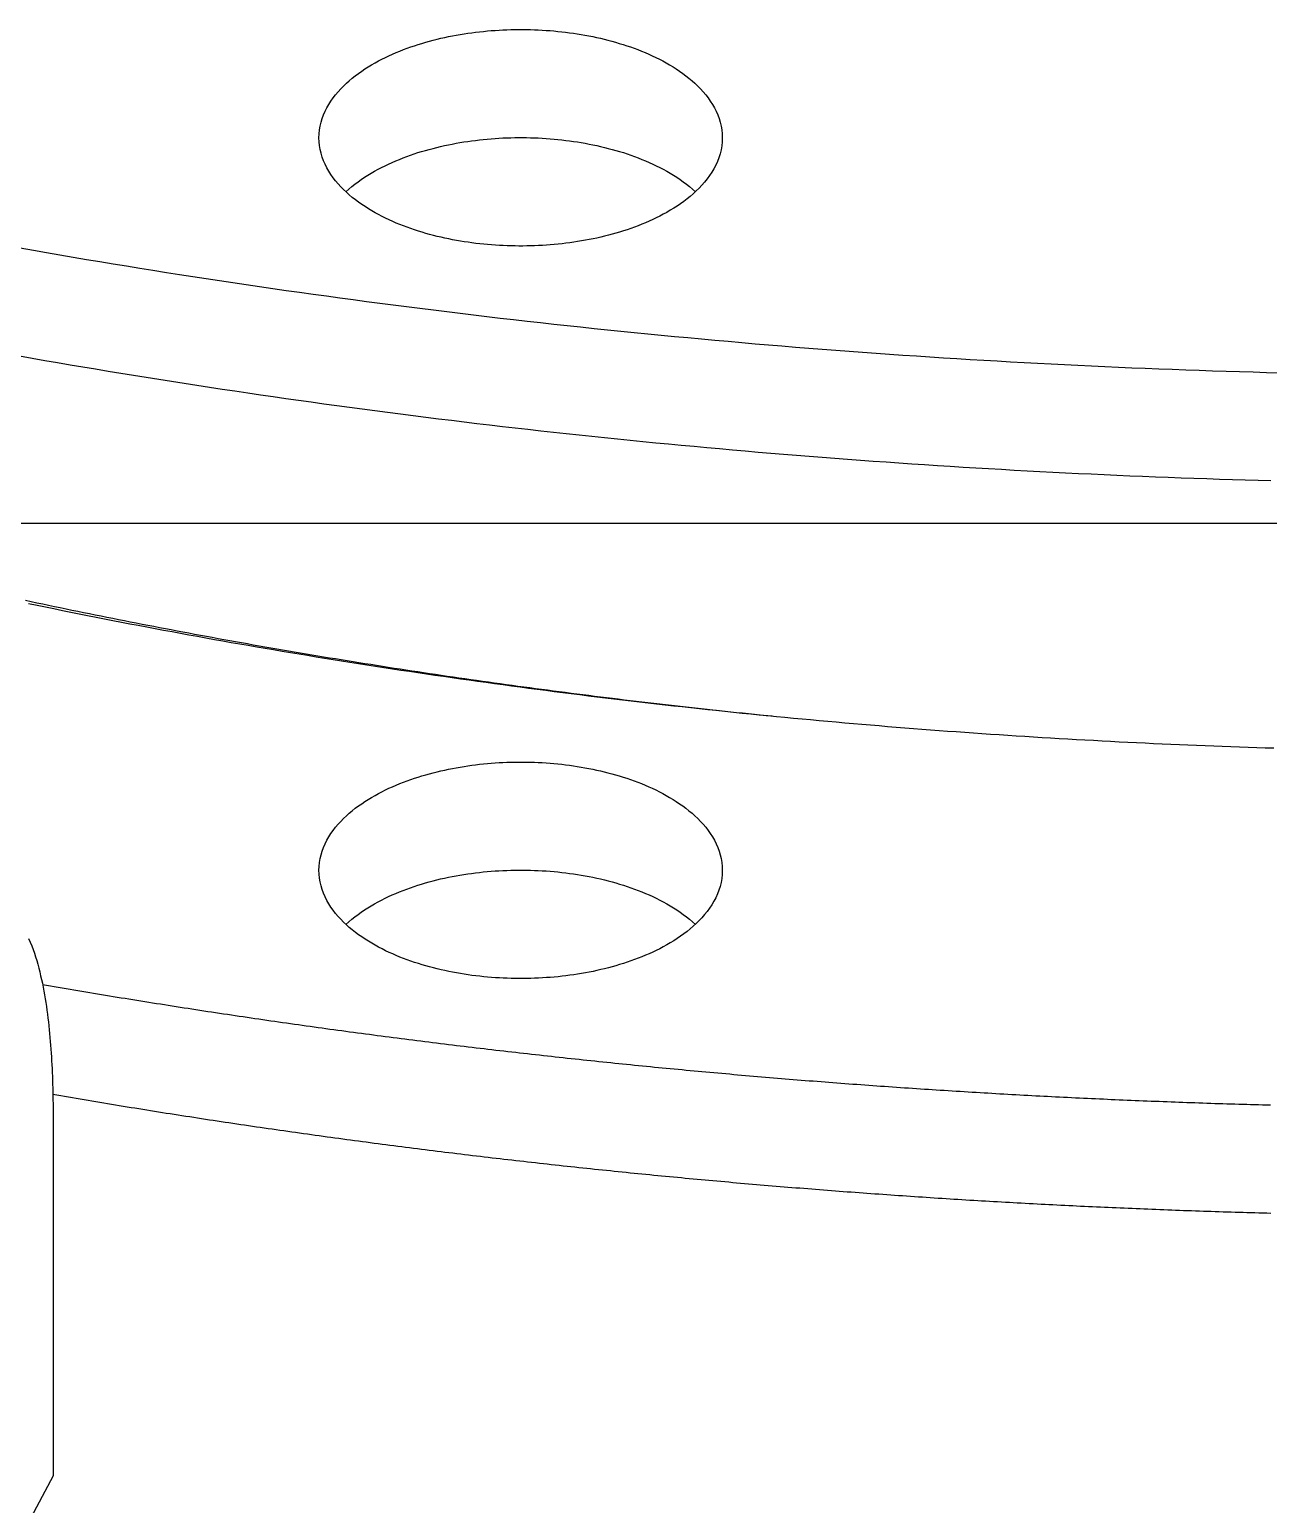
# Model space of a CAD drawing. Header units: millimetres. Extents: x 0 to 841, y 0 to 594.
# Drawn here: x 290.22 to 328.31, y 217.68 to 263.01 of the extents above; entities that cross this region are included whole.
import ezdxf

# ---------------------------------------------------------------- set-up
doc = ezdxf.new("R2010")
doc.units = ezdxf.units.MM
doc.layers.add('COTA', color=7, linetype='CONTINUOUS', lineweight=25)
doc.layers.add('FINA', color=7, linetype='CONTINUOUS', lineweight=25)

msp = doc.modelspace()

# ---------------------------------------------------------------- linework, layer by layer
at = {"layer": 'COTA'}
msp.add_line((351.626, 247.832), (158.317, 247.832), dxfattribs=at)
at = {"layer": 'FINA'}
for points in [[(299.121, 259.686), (299.125, 259.807), (299.137, 259.926), (299.157, 260.045), (299.185, 260.162), (299.22, 260.278), (299.261, 260.391), (299.31, 260.501), (299.364, 260.609), (299.424, 260.713), (299.488, 260.815), (299.558, 260.914), (299.632, 261.009), (299.709, 261.101), (299.79, 261.19), (299.874, 261.276), (299.962, 261.36), (300.051, 261.44), (300.144, 261.517), (300.238, 261.592), (300.335, 261.664), (300.433, 261.734), (300.533, 261.801), (300.635, 261.866), (300.738, 261.928), (300.843, 261.988), (300.948, 262.046), (301.055, 262.101), (301.163, 262.155), (301.272, 262.207), (301.382, 262.256), (301.493, 262.304), (301.604, 262.35), (301.716, 262.394), (301.829, 262.436), (301.943, 262.477), (302.057, 262.516), (302.171, 262.553), (302.286, 262.588), (302.402, 262.622), (302.518, 262.655), (302.635, 262.686), (302.751, 262.715), (302.869, 262.743), (302.986, 262.769), (303.104, 262.794), (303.222, 262.818), (303.341, 262.84), (303.46, 262.861), (303.579, 262.88), (303.698, 262.898), (303.817, 262.915), (303.937, 262.93), (304.056, 262.944), (304.176, 262.957), (304.296, 262.968), (304.416, 262.978), (304.536, 262.987), (304.657, 262.995), (304.777, 263.001), (304.897, 263.006), (305.018, 263.01), (305.138, 263.012), (305.259, 263.014), (305.379, 263.014), (305.5, 263.012), (305.62, 263.01), (305.741, 263.006), (305.861, 263.001), (305.982, 262.995), (306.102, 262.987), (306.222, 262.978), (306.342, 262.968), (306.462, 262.957), (306.582, 262.944), (306.702, 262.93), (306.821, 262.915), (306.94, 262.898), (307.06, 262.88), (307.179, 262.861), (307.297, 262.84), (307.416, 262.818), (307.534, 262.794), (307.652, 262.769), (307.769, 262.743), (307.887, 262.715), (308.004, 262.686), (308.12, 262.655), (308.236, 262.622), (308.352, 262.588), (308.467, 262.553), (308.581, 262.516), (308.696, 262.477), (308.809, 262.436), (308.922, 262.394), (309.034, 262.35), (309.146, 262.304), (309.256, 262.256), (309.366, 262.207), (309.475, 262.155), (309.583, 262.101), (309.69, 262.046), (309.795, 261.988), (309.9, 261.928), (310.003, 261.866), (310.105, 261.801), (310.205, 261.734), (310.303, 261.664), (310.4, 261.592), (310.494, 261.517), (310.587, 261.44), (310.676, 261.36), (310.764, 261.276), (310.848, 261.19), (310.929, 261.101), (311.007, 261.009), (311.08, 260.914), (311.15, 260.815), (311.215, 260.713), (311.274, 260.609), (311.328, 260.501), (311.377, 260.391), (311.419, 260.278), (311.453, 260.162), (311.481, 260.045), (311.501, 259.926), (311.513, 259.807), (311.517, 259.686)], [(309.702, 257.333), (309.595, 257.277), (309.487, 257.223), (309.378, 257.171), (309.268, 257.121), (309.158, 257.073), (309.046, 257.027), (308.934, 256.983), (308.821, 256.94), (308.707, 256.9), (308.593, 256.861), (308.479, 256.823), (308.363, 256.787), (308.248, 256.753), (308.132, 256.721), (308.015, 256.69), (307.898, 256.66), (307.781, 256.632), (307.663, 256.605), (307.545, 256.58), (307.427, 256.557), (307.308, 256.534), (307.189, 256.513), (307.07, 256.494), (306.951, 256.476), (306.831, 256.459), (306.712, 256.443), (306.592, 256.429), (306.472, 256.416), (306.352, 256.405), (306.232, 256.395), (306.111, 256.386), (305.991, 256.378), (305.87, 256.371), (305.75, 256.366), (305.629, 256.362), (305.509, 256.36), (305.388, 256.359), (305.267, 256.358), (305.147, 256.36), (305.026, 256.362), (304.906, 256.366), (304.785, 256.371), (304.665, 256.377), (304.544, 256.384), (304.424, 256.393), (304.304, 256.403), (304.183, 256.415), (304.063, 256.427), (303.944, 256.441), (303.824, 256.457), (303.704, 256.473), (303.585, 256.491), (303.466, 256.51), (303.347, 256.531), (303.229, 256.553), (303.11, 256.577), (302.992, 256.602), (302.874, 256.628), (302.757, 256.656), (302.64, 256.685), (302.523, 256.716), (302.407, 256.748), (302.291, 256.782), (302.176, 256.818), (302.061, 256.855), (301.947, 256.894), (301.833, 256.934), (301.72, 256.977), (301.608, 257.021), (301.497, 257.066), (301.386, 257.114), (301.276, 257.164), (301.167, 257.215), (301.059, 257.269), (300.952, 257.325), (300.846, 257.383), (300.741, 257.443), (300.638, 257.505), (300.536, 257.57), (300.436, 257.637), (300.337, 257.706), (300.24, 257.778), (300.146, 257.853), (300.053, 257.931), (299.963, 258.011), (299.876, 258.094), (299.791, 258.18), (299.71, 258.27), (299.633, 258.362), (299.559, 258.457), (299.489, 258.556), (299.424, 258.658), (299.364, 258.762), (299.31, 258.87), (299.262, 258.981), (299.22, 259.094), (299.185, 259.209), (299.157, 259.327), (299.137, 259.446), (299.125, 259.566), (299.121, 259.686)], [(299.948, 258.025), (300.038, 258.106), (300.13, 258.184), (300.225, 258.26), (300.321, 258.332), (300.42, 258.402), (300.52, 258.47), (300.622, 258.535), (300.725, 258.598), (300.83, 258.659), (300.936, 258.717), (301.043, 258.773), (301.151, 258.827), (301.26, 258.879), (301.37, 258.929), (301.481, 258.977), (301.593, 259.023), (301.705, 259.068), (301.818, 259.11), (301.932, 259.151), (302.047, 259.19), (302.161, 259.228), (302.277, 259.263), (302.393, 259.298), (302.509, 259.33), (302.626, 259.361), (302.743, 259.391), (302.861, 259.419), (302.979, 259.446), (303.097, 259.471), (303.216, 259.494), (303.335, 259.517), (303.454, 259.538), (303.573, 259.557), (303.693, 259.575), (303.812, 259.592), (303.932, 259.607), (304.052, 259.622), (304.172, 259.634), (304.293, 259.646), (304.413, 259.656), (304.534, 259.665), (304.654, 259.673), (304.775, 259.679), (304.896, 259.684), (305.017, 259.688), (305.138, 259.69), (305.259, 259.692), (305.38, 259.692), (305.5, 259.69), (305.621, 259.688), (305.742, 259.684), (305.863, 259.679), (305.984, 259.673), (306.104, 259.665), (306.225, 259.656), (306.345, 259.646), (306.466, 259.634), (306.586, 259.622), (306.706, 259.607), (306.826, 259.592), (306.946, 259.575), (307.065, 259.557), (307.184, 259.538), (307.304, 259.517), (307.422, 259.494), (307.541, 259.471), (307.659, 259.446), (307.777, 259.419), (307.895, 259.391), (308.012, 259.361), (308.129, 259.33), (308.245, 259.298), (308.361, 259.263), (308.477, 259.228), (308.592, 259.19), (308.706, 259.151), (308.82, 259.11), (308.933, 259.068), (309.045, 259.023), (309.157, 258.977), (309.268, 258.929), (309.378, 258.879), (309.487, 258.827), (309.595, 258.773), (309.702, 258.717), (309.808, 258.659), (309.913, 258.598), (310.016, 258.535), (310.118, 258.47), (310.218, 258.402), (310.317, 258.332), (310.413, 258.26), (310.508, 258.184), (310.6, 258.106), (310.69, 258.025)], [(311.517, 259.686), (311.513, 259.561), (311.5, 259.437), (311.479, 259.314), (311.449, 259.193), (311.412, 259.074), (311.367, 258.958), (311.316, 258.844), (311.258, 258.733), (311.194, 258.626), (311.126, 258.522), (311.052, 258.421), (310.974, 258.324), (310.892, 258.23), (310.807, 258.139), (310.718, 258.051), (310.626, 257.967), (310.531, 257.885), (310.434, 257.807), (310.335, 257.731), (310.234, 257.658), (310.131, 257.588), (310.026, 257.521), (309.919, 257.456), (309.811, 257.393), (309.702, 257.333)], [(289.933, 256.299), (290.341, 256.228), (290.749, 256.157), (291.157, 256.086), (291.566, 256.017), (291.975, 255.948), (292.383, 255.879), (292.792, 255.812), (293.201, 255.745), (293.61, 255.679), (294.019, 255.613), (294.429, 255.548), (294.838, 255.484), (295.248, 255.421), (295.657, 255.358), (296.067, 255.296), (296.477, 255.234), (296.887, 255.174), (297.297, 255.113), (297.707, 255.054), (298.117, 254.995), (298.527, 254.937), (298.938, 254.88), (299.348, 254.823), (299.759, 254.767), (300.17, 254.712), (300.58, 254.657), (300.991, 254.603), (301.402, 254.549), (301.813, 254.497), (302.224, 254.445), (302.636, 254.393), (303.047, 254.343), (303.458, 254.292), (303.87, 254.243), (304.281, 254.194), (304.693, 254.146), (305.104, 254.099), (305.516, 254.052), (305.928, 254.006), (306.34, 253.96), (306.752, 253.916), (307.164, 253.871), (307.576, 253.828), (307.988, 253.785), (308.4, 253.743), (308.813, 253.701), (309.225, 253.66), (309.638, 253.62), (310.05, 253.581), (310.463, 253.542), (310.875, 253.503), (311.288, 253.466), (311.701, 253.429), (312.114, 253.393), (312.526, 253.357), (312.939, 253.322), (313.352, 253.287), (313.765, 253.254), (314.178, 253.221), (314.592, 253.188), (315.005, 253.156), (315.418, 253.125), (315.831, 253.095), (316.245, 253.065), (316.658, 253.035), (317.071, 253.007), (317.485, 252.979), (317.898, 252.952), (318.312, 252.925), (318.725, 252.899), (319.139, 252.874), (319.553, 252.849), (319.966, 252.825), (320.38, 252.801), (320.794, 252.778), (321.208, 252.756), (321.622, 252.735), (322.035, 252.714), (322.449, 252.693), (322.863, 252.674), (323.277, 252.655), (323.691, 252.636), (324.105, 252.619), (324.519, 252.602), (324.933, 252.585), (325.348, 252.569), (325.762, 252.554), (326.176, 252.539), (326.59, 252.526), (327.004, 252.512), (327.418, 252.5), (327.833, 252.488), (328.247, 252.476), (328.661, 252.465)], [(289.914, 252.981), (290.303, 252.912), (290.692, 252.844), (291.081, 252.777), (291.47, 252.711), (291.86, 252.645), (292.249, 252.58), (292.639, 252.515), (293.028, 252.451), (293.418, 252.388), (293.808, 252.325), (294.198, 252.263), (294.588, 252.201), (294.978, 252.14), (295.368, 252.08), (295.758, 252.02), (296.149, 251.961), (296.539, 251.903), (296.93, 251.845), (297.321, 251.788), (297.711, 251.731), (298.102, 251.675), (298.493, 251.62), (298.884, 251.565), (299.275, 251.511), (299.666, 251.458), (300.058, 251.405), (300.449, 251.352), (300.841, 251.301), (301.232, 251.249), (301.624, 251.199), (302.015, 251.149), (302.407, 251.1), (302.799, 251.051), (303.191, 251.003), (303.583, 250.955), (303.975, 250.908), (304.367, 250.862), (304.759, 250.816), (305.151, 250.771), (305.544, 250.727), (305.936, 250.683), (306.329, 250.64), (306.721, 250.597), (307.114, 250.555), (307.506, 250.513), (307.899, 250.472), (308.292, 250.432), (308.685, 250.392), (309.078, 250.353), (309.471, 250.314), (309.864, 250.276), (310.257, 250.239), (310.65, 250.202), (311.043, 250.166), (311.436, 250.13), (311.829, 250.095), (312.223, 250.061), (312.616, 250.027), (313.01, 249.994), (313.403, 249.961), (313.797, 249.929), (314.19, 249.898), (314.584, 249.867), (314.978, 249.836), (315.371, 249.807), (315.765, 249.777), (316.159, 249.749), (316.553, 249.721), (316.947, 249.693), (317.341, 249.667), (317.735, 249.64), (318.129, 249.615), (318.523, 249.59), (318.917, 249.565), (319.311, 249.541), (319.705, 249.518), (320.099, 249.495), (320.493, 249.473), (320.888, 249.451), (321.282, 249.43), (321.676, 249.41), (322.071, 249.39), (322.465, 249.371), (322.859, 249.352), (323.254, 249.334), (323.648, 249.316), (324.043, 249.299), (324.437, 249.283), (324.832, 249.267), (325.226, 249.252), (325.621, 249.237), (326.015, 249.223), (326.41, 249.209), (326.805, 249.197), (327.199, 249.184), (327.594, 249.172), (327.989, 249.161), (328.383, 249.151)], [(290.095, 245.47), (290.274, 245.431), (290.453, 245.394), (290.632, 245.356), (290.811, 245.318), (290.99, 245.281), (291.17, 245.243), (291.349, 245.206), (291.528, 245.169), (291.707, 245.133), (291.887, 245.096), (292.066, 245.06), (292.245, 245.023), (292.425, 244.987), (292.604, 244.951), (292.784, 244.915), (292.963, 244.88), (293.143, 244.844), (293.322, 244.809), (293.502, 244.774), (293.681, 244.739), (293.861, 244.704), (294.041, 244.669), (294.22, 244.635), (294.4, 244.601), (294.58, 244.567), (294.76, 244.533), (294.94, 244.499), (295.119, 244.465), (295.299, 244.432), (295.479, 244.398), (295.659, 244.365), (295.839, 244.332), (296.019, 244.299), (296.199, 244.266), (296.379, 244.234), (296.559, 244.202), (296.74, 244.169), (296.92, 244.137), (297.1, 244.105), (297.28, 244.074), (297.46, 244.042), (297.641, 244.011), (297.821, 243.979), (298.001, 243.948), (298.182, 243.917), (298.362, 243.887), (298.543, 243.856), (298.723, 243.826), (298.903, 243.795), (299.084, 243.765), (299.264, 243.735), (299.445, 243.705), (299.626, 243.676), (299.806, 243.646), (299.987, 243.617), (300.167, 243.588), (300.348, 243.559), (300.529, 243.53), (300.71, 243.501), (300.89, 243.473), (301.071, 243.444), (301.252, 243.416), (301.433, 243.388), (301.614, 243.36), (301.794, 243.332), (301.975, 243.305), (302.156, 243.277), (302.337, 243.25), (302.518, 243.223), (302.699, 243.196), (302.88, 243.169), (303.061, 243.142), (303.242, 243.116), (303.423, 243.089), (303.605, 243.063), (303.786, 243.037), (303.967, 243.011), (304.148, 242.985), (304.329, 242.96), (304.51, 242.934), (304.692, 242.909), (304.873, 242.884), (305.054, 242.859), (305.236, 242.834), (305.417, 242.81), (305.598, 242.785), (305.78, 242.761), (305.961, 242.737), (306.142, 242.713), (306.324, 242.689), (306.505, 242.665), (306.687, 242.641), (306.868, 242.618), (307.05, 242.595), (307.231, 242.572), (307.413, 242.549), (307.594, 242.526), (307.776, 242.503), (307.958, 242.481), (308.139, 242.458), (308.321, 242.436), (308.502, 242.414), (308.684, 242.392), (308.866, 242.371), (309.048, 242.349), (309.229, 242.328), (309.411, 242.306), (309.593, 242.285), (309.775, 242.264), (309.956, 242.243), (310.138, 242.223), (310.32, 242.202), (310.502, 242.182), (310.684, 242.162), (310.866, 242.142), (311.048, 242.122), (311.23, 242.102), (311.412, 242.082), (311.593, 242.063), (311.775, 242.044), (311.957, 242.025), (312.139, 242.006), (312.321, 241.987), (312.504, 241.968), (312.686, 241.95), (312.868, 241.931), (313.05, 241.913)], [(290.197, 245.372), (290.456, 245.318), (290.715, 245.265), (290.974, 245.212), (291.233, 245.159), (291.492, 245.107), (291.751, 245.055), (292.01, 245.003), (292.269, 244.952), (292.529, 244.901), (292.788, 244.85), (293.047, 244.8), (293.307, 244.75), (293.566, 244.701), (293.826, 244.651), (294.086, 244.602), (294.345, 244.554), (294.605, 244.505), (294.865, 244.457), (295.125, 244.41), (295.385, 244.363), (295.645, 244.316), (295.905, 244.269), (296.165, 244.223), (296.425, 244.177), (296.686, 244.131), (296.946, 244.086), (297.206, 244.041), (297.467, 243.996), (297.727, 243.952), (297.988, 243.908), (298.249, 243.864), (298.509, 243.821), (298.77, 243.778), (299.031, 243.735), (299.291, 243.693), (299.552, 243.65), (299.813, 243.609), (300.074, 243.567), (300.335, 243.526), (300.596, 243.485), (300.858, 243.445), (301.119, 243.405), (301.38, 243.365), (301.641, 243.326), (301.903, 243.286), (302.164, 243.247), (302.425, 243.209), (302.687, 243.171), (302.948, 243.133), (303.21, 243.095), (303.471, 243.058), (303.733, 243.021), (303.995, 242.984), (304.257, 242.948), (304.518, 242.912), (304.78, 242.876), (305.042, 242.841), (305.304, 242.806), (305.566, 242.771), (305.828, 242.737), (306.09, 242.703), (306.352, 242.669), (306.614, 242.636), (306.876, 242.602), (307.138, 242.57), (307.401, 242.537), (307.663, 242.505), (307.925, 242.473), (308.188, 242.441), (308.45, 242.41), (308.712, 242.379), (308.975, 242.349), (309.237, 242.318), (309.5, 242.288), (309.763, 242.258), (310.025, 242.229), (310.288, 242.2), (310.55, 242.171), (310.813, 242.143), (311.076, 242.115), (311.339, 242.087), (311.601, 242.059), (311.864, 242.032), (312.127, 242.005), (312.39, 241.978), (312.653, 241.952), (312.916, 241.926), (313.179, 241.9), (313.442, 241.875), (313.705, 241.85), (313.968, 241.825), (314.231, 241.801), (314.494, 241.777), (314.758, 241.753), (315.021, 241.729), (315.284, 241.706), (315.547, 241.683), (315.81, 241.66), (316.074, 241.638), (316.337, 241.616), (316.6, 241.594), (316.864, 241.573), (317.127, 241.552), (317.391, 241.531), (317.654, 241.511), (317.918, 241.49), (318.181, 241.47), (318.445, 241.451), (318.708, 241.432), (318.972, 241.413), (319.235, 241.394), (319.499, 241.376), (319.763, 241.358), (320.026, 241.34), (320.29, 241.322), (320.554, 241.305), (320.817, 241.288), (321.081, 241.272), (321.345, 241.256), (321.608, 241.24), (321.872, 241.224), (322.136, 241.209), (322.4, 241.194), (322.664, 241.179), (322.928, 241.165), (323.191, 241.15), (323.455, 241.137), (323.719, 241.123), (323.983, 241.11), (324.247, 241.097), (324.511, 241.084), (324.775, 241.072), (325.039, 241.06), (325.303, 241.048), (325.567, 241.037), (325.831, 241.026), (326.095, 241.015), (326.359, 241.004), (326.623, 240.994), (326.887, 240.984), (327.151, 240.975), (327.415, 240.965), (327.679, 240.956), (327.943, 240.948), (328.208, 240.939), (328.472, 240.931)], [(299.121, 237.17), (299.125, 237.29), (299.137, 237.41), (299.157, 237.529), (299.185, 237.646), (299.22, 237.762), (299.261, 237.875), (299.31, 237.985), (299.364, 238.093), (299.424, 238.197), (299.488, 238.299), (299.558, 238.398), (299.632, 238.493), (299.709, 238.585), (299.79, 238.674), (299.874, 238.76), (299.962, 238.844), (300.051, 238.924), (300.144, 239.001), (300.238, 239.076), (300.335, 239.148), (300.433, 239.218), (300.533, 239.285), (300.635, 239.35), (300.738, 239.412), (300.843, 239.472), (300.948, 239.53), (301.055, 239.585), (301.163, 239.639), (301.272, 239.691), (301.382, 239.74), (301.493, 239.788), (301.604, 239.834), (301.716, 239.878), (301.829, 239.92), (301.943, 239.961), (302.057, 240), (302.171, 240.037), (302.286, 240.072), (302.402, 240.106), (302.518, 240.139), (302.635, 240.17), (302.751, 240.199), (302.869, 240.227), (302.986, 240.253), (303.104, 240.278), (303.222, 240.302), (303.341, 240.324), (303.46, 240.345), (303.579, 240.364), (303.698, 240.382), (303.817, 240.399), (303.937, 240.414), (304.056, 240.428), (304.176, 240.441), (304.296, 240.452), (304.416, 240.462), (304.536, 240.471), (304.657, 240.479), (304.777, 240.485), (304.897, 240.49), (305.018, 240.494), (305.138, 240.496), (305.259, 240.498), (305.379, 240.498), (305.5, 240.496), (305.62, 240.494), (305.741, 240.49), (305.861, 240.485), (305.982, 240.479), (306.102, 240.471), (306.222, 240.462), (306.342, 240.452), (306.462, 240.441), (306.582, 240.428), (306.702, 240.414), (306.821, 240.399), (306.94, 240.382), (307.06, 240.364), (307.179, 240.345), (307.297, 240.324), (307.416, 240.302), (307.534, 240.278), (307.652, 240.253), (307.769, 240.227), (307.887, 240.199), (308.004, 240.17), (308.12, 240.139), (308.236, 240.106), (308.352, 240.072), (308.467, 240.037), (308.581, 240), (308.696, 239.961), (308.809, 239.92), (308.922, 239.878), (309.034, 239.834), (309.146, 239.788), (309.256, 239.74), (309.366, 239.691), (309.475, 239.639), (309.583, 239.585), (309.69, 239.53), (309.795, 239.472), (309.9, 239.412), (310.003, 239.35), (310.105, 239.285), (310.205, 239.218), (310.303, 239.148), (310.4, 239.076), (310.494, 239.001), (310.587, 238.924), (310.676, 238.844), (310.764, 238.76), (310.848, 238.674), (310.929, 238.585), (311.007, 238.493), (311.08, 238.398), (311.15, 238.299), (311.215, 238.197), (311.274, 238.093), (311.328, 237.985), (311.377, 237.875), (311.419, 237.762), (311.453, 237.646), (311.481, 237.529), (311.501, 237.41), (311.513, 237.29), (311.517, 237.17)], [(309.702, 234.817), (309.595, 234.761), (309.487, 234.707), (309.378, 234.655), (309.268, 234.605), (309.158, 234.557), (309.046, 234.511), (308.934, 234.467), (308.821, 234.424), (308.707, 234.384), (308.593, 234.344), (308.479, 234.307), (308.363, 234.271), (308.248, 234.237), (308.132, 234.205), (308.015, 234.174), (307.898, 234.144), (307.781, 234.116), (307.663, 234.089), (307.545, 234.064), (307.427, 234.041), (307.308, 234.018), (307.189, 233.997), (307.07, 233.978), (306.951, 233.96), (306.831, 233.943), (306.712, 233.927), (306.592, 233.913), (306.472, 233.9), (306.352, 233.889), (306.232, 233.879), (306.111, 233.87), (305.991, 233.862), (305.87, 233.855), (305.75, 233.85), (305.629, 233.846), (305.509, 233.844), (305.388, 233.842), (305.267, 233.842), (305.147, 233.844), (305.026, 233.846), (304.906, 233.85), (304.785, 233.855), (304.665, 233.861), (304.544, 233.868), (304.424, 233.877), (304.304, 233.887), (304.183, 233.899), (304.063, 233.911), (303.944, 233.925), (303.824, 233.941), (303.704, 233.957), (303.585, 233.975), (303.466, 233.994), (303.347, 234.015), (303.229, 234.037), (303.11, 234.061), (302.992, 234.086), (302.874, 234.112), (302.757, 234.14), (302.64, 234.169), (302.523, 234.2), (302.407, 234.232), (302.291, 234.266), (302.176, 234.302), (302.061, 234.339), (301.947, 234.378), (301.833, 234.418), (301.72, 234.461), (301.608, 234.505), (301.497, 234.55), (301.386, 234.598), (301.276, 234.648), (301.167, 234.699), (301.059, 234.753), (300.952, 234.809), (300.846, 234.867), (300.741, 234.927), (300.638, 234.989), (300.536, 235.054), (300.436, 235.121), (300.337, 235.19), (300.24, 235.262), (300.146, 235.337), (300.053, 235.415), (299.963, 235.495), (299.876, 235.578), (299.791, 235.664), (299.71, 235.754), (299.633, 235.846), (299.559, 235.941), (299.489, 236.04), (299.424, 236.142), (299.364, 236.246), (299.31, 236.354), (299.262, 236.465), (299.22, 236.578), (299.185, 236.693), (299.157, 236.811), (299.137, 236.929), (299.125, 237.05), (299.121, 237.17)], [(299.948, 235.509), (300.038, 235.59), (300.13, 235.668), (300.225, 235.744), (300.321, 235.816), (300.42, 235.886), (300.52, 235.954), (300.622, 236.019), (300.725, 236.082), (300.83, 236.143), (300.936, 236.201), (301.043, 236.257), (301.151, 236.311), (301.26, 236.363), (301.37, 236.413), (301.481, 236.461), (301.593, 236.507), (301.705, 236.552), (301.818, 236.594), (301.932, 236.635), (302.047, 236.674), (302.161, 236.712), (302.277, 236.747), (302.393, 236.782), (302.509, 236.814), (302.626, 236.845), (302.743, 236.875), (302.861, 236.903), (302.979, 236.93), (303.097, 236.955), (303.216, 236.978), (303.335, 237.001), (303.454, 237.022), (303.573, 237.041), (303.693, 237.059), (303.812, 237.076), (303.932, 237.091), (304.052, 237.106), (304.172, 237.118), (304.293, 237.13), (304.413, 237.14), (304.534, 237.149), (304.654, 237.157), (304.775, 237.163), (304.896, 237.168), (305.017, 237.172), (305.138, 237.174), (305.259, 237.176), (305.38, 237.176), (305.5, 237.174), (305.621, 237.172), (305.742, 237.168), (305.863, 237.163), (305.984, 237.157), (306.104, 237.149), (306.225, 237.14), (306.345, 237.13), (306.466, 237.118), (306.586, 237.106), (306.706, 237.091), (306.826, 237.076), (306.946, 237.059), (307.065, 237.041), (307.184, 237.022), (307.304, 237.001), (307.422, 236.978), (307.541, 236.955), (307.659, 236.93), (307.777, 236.903), (307.895, 236.875), (308.012, 236.845), (308.129, 236.814), (308.245, 236.782), (308.361, 236.747), (308.477, 236.712), (308.592, 236.674), (308.706, 236.635), (308.82, 236.594), (308.933, 236.552), (309.045, 236.507), (309.157, 236.461), (309.268, 236.413), (309.378, 236.363), (309.487, 236.311), (309.595, 236.257), (309.702, 236.201), (309.808, 236.143), (309.913, 236.082), (310.016, 236.019), (310.118, 235.954), (310.218, 235.886), (310.317, 235.816), (310.413, 235.744), (310.508, 235.668), (310.6, 235.59), (310.69, 235.509)], [(311.517, 237.17), (311.513, 237.045), (311.5, 236.921), (311.479, 236.798), (311.449, 236.677), (311.412, 236.558), (311.367, 236.442), (311.316, 236.328), (311.258, 236.217), (311.194, 236.11), (311.126, 236.006), (311.052, 235.905), (310.974, 235.808), (310.892, 235.714), (310.807, 235.623), (310.718, 235.535), (310.626, 235.451), (310.531, 235.369), (310.434, 235.291), (310.335, 235.215), (310.234, 235.142), (310.131, 235.072), (310.026, 235.005), (309.919, 234.94), (309.811, 234.877), (309.702, 234.817)], [(290.196, 235.071), (290.245, 234.961), (290.29, 234.85), (290.333, 234.738), (290.372, 234.624), (290.41, 234.51), (290.445, 234.395), (290.478, 234.28), (290.509, 234.164), (290.539, 234.047), (290.566, 233.93), (290.593, 233.813), (290.618, 233.696), (290.641, 233.578), (290.663, 233.46), (290.684, 233.342), (290.704, 233.223), (290.723, 233.105), (290.741, 232.986), (290.757, 232.867), (290.773, 232.748), (290.788, 232.629), (290.802, 232.509), (290.816, 232.39), (290.828, 232.27), (290.84, 232.151), (290.851, 232.031), (290.861, 231.912), (290.871, 231.792), (290.88, 231.672), (290.888, 231.552), (290.896, 231.432), (290.903, 231.313), (290.91, 231.193), (290.915, 231.073), (290.921, 230.953), (290.926, 230.833), (290.93, 230.713), (290.934, 230.593), (290.937, 230.472), (290.94, 230.352), (290.943, 230.232), (290.945, 230.112), (290.946, 229.992), (290.947, 229.872), (290.948, 229.752), (290.948, 229.632)], [(290.624, 233.662), (290.745, 233.641), (290.866, 233.62), (290.986, 233.6), (291.107, 233.579), (291.228, 233.558), (291.348, 233.538), (291.469, 233.517), (291.59, 233.497), (291.711, 233.476), (291.831, 233.456), (291.952, 233.435), (292.073, 233.415), (292.194, 233.395), (292.314, 233.375), (292.435, 233.355), (292.556, 233.335), (292.677, 233.315), (292.798, 233.295), (292.919, 233.275), (293.039, 233.255), (293.16, 233.236), (293.281, 233.216), (293.402, 233.196), (293.523, 233.177), (293.644, 233.157), (293.765, 233.138), (293.886, 233.119), (294.007, 233.099), (294.127, 233.08), (294.248, 233.061), (294.369, 233.042), (294.49, 233.023), (294.611, 233.004), (294.732, 232.985), (294.853, 232.966), (294.974, 232.947), (295.095, 232.928), (295.216, 232.91), (295.337, 232.891), (295.458, 232.872), (295.579, 232.854), (295.7, 232.835), (295.821, 232.817), (295.943, 232.799), (296.064, 232.78), (296.185, 232.762), (296.306, 232.744), (296.427, 232.726), (296.548, 232.708), (296.669, 232.69), (296.79, 232.672), (296.911, 232.654), (297.033, 232.636), (297.154, 232.618), (297.275, 232.601), (297.396, 232.583), (297.517, 232.565), (297.638, 232.548), (297.76, 232.53), (297.881, 232.513), (298.002, 232.496), (298.123, 232.478), (298.245, 232.461), (298.366, 232.444), (298.487, 232.427), (298.608, 232.41), (298.73, 232.393), (298.851, 232.376), (298.972, 232.359), (299.093, 232.342), (299.215, 232.325), (299.336, 232.309), (299.457, 232.292), (299.579, 232.275), (299.7, 232.259), (299.821, 232.243), (299.943, 232.226), (300.064, 232.21), (300.185, 232.193), (300.307, 232.177), (300.428, 232.161), (300.55, 232.145), (300.671, 232.129), (300.792, 232.113), (300.914, 232.097), (301.035, 232.081), (301.157, 232.065), (301.278, 232.049), (301.4, 232.034), (301.521, 232.018), (301.642, 232.002), (301.764, 231.987), (301.885, 231.971), (302.007, 231.956), (302.128, 231.941), (302.25, 231.925), (302.371, 231.91), (302.493, 231.895), (302.614, 231.88), (302.736, 231.865), (302.857, 231.85), (302.979, 231.835), (303.101, 231.82), (303.222, 231.805), (303.344, 231.79), (303.465, 231.776), (303.587, 231.761), (303.708, 231.746), (303.83, 231.732), (303.952, 231.717), (304.073, 231.703), (304.195, 231.688), (304.316, 231.674), (304.438, 231.66), (304.56, 231.646), (304.681, 231.631), (304.803, 231.617), (304.925, 231.603), (305.046, 231.589), (305.168, 231.575), (305.289, 231.562), (305.411, 231.548), (305.533, 231.534), (305.655, 231.52), (305.776, 231.507), (305.898, 231.493), (306.02, 231.48), (306.141, 231.466), (306.263, 231.453), (306.385, 231.439), (306.507, 231.426), (306.628, 231.413), (306.75, 231.4), (306.872, 231.387), (306.994, 231.374), (307.115, 231.361), (307.237, 231.348), (307.359, 231.335), (307.481, 231.322), (307.602, 231.309), (307.724, 231.296), (307.846, 231.284), (307.968, 231.271), (308.09, 231.259), (308.211, 231.246), (308.333, 231.234), (308.455, 231.221), (308.577, 231.209), (308.699, 231.197), (308.821, 231.185), (308.942, 231.172), (309.064, 231.16), (309.186, 231.148), (309.308, 231.136), (309.43, 231.124), (309.552, 231.113), (309.674, 231.101), (309.796, 231.089), (309.917, 231.077), (310.039, 231.066), (310.161, 231.054), (310.283, 231.043), (310.405, 231.031), (310.527, 231.02), (310.649, 231.008), (310.771, 230.997), (310.893, 230.986), (311.015, 230.975), (311.137, 230.964), (311.259, 230.952), (311.381, 230.941), (311.503, 230.931), (311.624, 230.92), (311.746, 230.909), (311.868, 230.898), (311.99, 230.887), (312.112, 230.877), (312.234, 230.866), (312.356, 230.855), (312.478, 230.845), (312.6, 230.834), (312.722, 230.824), (312.844, 230.814), (312.966, 230.804), (313.089, 230.793), (313.211, 230.783), (313.333, 230.773), (313.455, 230.763), (313.577, 230.753), (313.699, 230.743), (313.821, 230.733), (313.943, 230.723), (314.065, 230.714), (314.187, 230.704), (314.309, 230.694), (314.431, 230.685), (314.553, 230.675), (314.675, 230.666), (314.797, 230.656), (314.919, 230.647), (315.042, 230.637), (315.164, 230.628), (315.286, 230.619), (315.408, 230.61), (315.53, 230.601), (315.652, 230.592), (315.774, 230.583), (315.896, 230.574), (316.019, 230.565), (316.141, 230.556), (316.263, 230.547), (316.385, 230.539), (316.507, 230.53), (316.629, 230.521), (316.751, 230.513), (316.874, 230.504), (316.996, 230.496), (317.118, 230.488), (317.24, 230.479), (317.362, 230.471), (317.484, 230.463), (317.607, 230.455), (317.729, 230.447), (317.851, 230.439), (317.973, 230.431), (318.095, 230.423), (318.218, 230.415), (318.34, 230.407), (318.462, 230.399), (318.584, 230.392), (318.706, 230.384), (318.829, 230.377), (318.951, 230.369), (319.073, 230.362), (319.195, 230.354), (319.318, 230.347), (319.44, 230.339), (319.562, 230.332), (319.684, 230.325), (319.806, 230.318), (319.929, 230.311), (320.051, 230.304), (320.173, 230.297), (320.296, 230.29), (320.418, 230.283), (320.54, 230.276), (320.662, 230.27), (320.785, 230.263), (320.907, 230.256), (321.029, 230.25), (321.151, 230.243), (321.274, 230.237), (321.396, 230.23), (321.518, 230.224), (321.641, 230.218), (321.763, 230.211), (321.885, 230.205), (322.007, 230.199), (322.13, 230.193), (322.252, 230.187), (322.374, 230.181), (322.497, 230.175), (322.619, 230.169), (322.741, 230.163), (322.864, 230.158), (322.986, 230.152), (323.108, 230.146), (323.231, 230.141), (323.353, 230.135), (323.475, 230.13), (323.598, 230.124), (323.72, 230.119), (323.842, 230.114), (323.965, 230.109), (324.087, 230.103), (324.209, 230.098), (324.332, 230.093), (324.454, 230.088), (324.576, 230.083), (324.699, 230.078), (324.821, 230.073), (324.943, 230.069), (325.066, 230.064), (325.188, 230.059), (325.311, 230.055), (325.433, 230.05), (325.555, 230.045), (325.678, 230.041), (325.8, 230.037), (325.922, 230.032), (326.045, 230.028), (326.167, 230.024), (326.29, 230.02), (326.412, 230.015), (326.534, 230.011), (326.657, 230.007), (326.779, 230.003), (326.901, 229.999), (327.024, 229.996), (327.146, 229.992), (327.269, 229.988), (327.391, 229.984), (327.513, 229.981), (327.636, 229.977), (327.758, 229.974), (327.881, 229.97), (328.003, 229.967), (328.125, 229.963), (328.248, 229.96), (328.37, 229.957)], [(290.942, 230.285), (291.062, 230.265), (291.182, 230.244), (291.302, 230.224), (291.422, 230.203), (291.542, 230.183), (291.662, 230.162), (291.782, 230.142), (291.902, 230.122), (292.023, 230.102), (292.143, 230.081), (292.263, 230.061), (292.383, 230.041), (292.503, 230.021), (292.623, 230.002), (292.744, 229.982), (292.864, 229.962), (292.984, 229.942), (293.104, 229.923), (293.225, 229.903), (293.345, 229.884), (293.465, 229.864), (293.585, 229.845), (293.706, 229.825), (293.826, 229.806), (293.946, 229.787), (294.067, 229.768), (294.187, 229.749), (294.307, 229.729), (294.427, 229.71), (294.548, 229.692), (294.668, 229.673), (294.789, 229.654), (294.909, 229.635), (295.029, 229.616), (295.15, 229.598), (295.27, 229.579), (295.39, 229.561), (295.511, 229.542), (295.631, 229.524), (295.752, 229.505), (295.872, 229.487), (295.993, 229.469), (296.113, 229.451), (296.234, 229.433), (296.354, 229.415), (296.475, 229.397), (296.595, 229.379), (296.716, 229.361), (296.836, 229.343), (296.957, 229.325), (297.077, 229.307), (297.198, 229.29), (297.318, 229.272), (297.439, 229.255), (297.559, 229.237), (297.68, 229.22), (297.8, 229.203), (297.921, 229.185), (298.042, 229.168), (298.162, 229.151), (298.283, 229.134), (298.403, 229.117), (298.524, 229.1), (298.645, 229.083), (298.765, 229.066), (298.886, 229.049), (299.007, 229.032), (299.127, 229.015), (299.248, 228.999), (299.369, 228.982), (299.489, 228.966), (299.61, 228.949), (299.731, 228.933), (299.852, 228.916), (299.972, 228.9), (300.093, 228.884), (300.214, 228.868), (300.335, 228.851), (300.455, 228.835), (300.576, 228.819), (300.697, 228.803), (300.818, 228.788), (300.938, 228.772), (301.059, 228.756), (301.18, 228.74), (301.301, 228.724), (301.422, 228.709), (301.542, 228.693), (301.663, 228.678), (301.784, 228.662), (301.905, 228.647), (302.026, 228.632), (302.147, 228.616), (302.268, 228.601), (302.388, 228.586), (302.509, 228.571), (302.63, 228.556), (302.751, 228.541), (302.872, 228.526), (302.993, 228.511), (303.114, 228.496), (303.235, 228.481), (303.356, 228.467), (303.477, 228.452), (303.598, 228.438), (303.719, 228.423), (303.84, 228.409), (303.96, 228.394), (304.081, 228.38), (304.202, 228.365), (304.323, 228.351), (304.444, 228.337), (304.565, 228.323), (304.686, 228.309), (304.807, 228.295), (304.928, 228.281), (305.049, 228.267), (305.171, 228.253), (305.292, 228.239), (305.413, 228.226), (305.534, 228.212), (305.655, 228.198), (305.776, 228.185), (305.897, 228.171), (306.018, 228.158), (306.139, 228.144), (306.26, 228.131), (306.381, 228.118), (306.502, 228.105), (306.623, 228.091), (306.745, 228.078), (306.866, 228.065), (306.987, 228.052), (307.108, 228.039), (307.229, 228.026), (307.35, 228.014), (307.471, 228.001), (307.593, 227.988), (307.714, 227.975), (307.835, 227.963), (307.956, 227.95), (308.077, 227.938), (308.198, 227.925), (308.32, 227.913), (308.441, 227.901), (308.562, 227.888), (308.683, 227.876), (308.804, 227.864), (308.926, 227.852), (309.047, 227.84), (309.168, 227.828), (309.289, 227.816), (309.411, 227.804), (309.532, 227.792), (309.653, 227.781), (309.774, 227.769), (309.896, 227.757), (310.017, 227.746), (310.138, 227.734), (310.259, 227.723), (310.381, 227.711), (310.502, 227.7), (310.623, 227.689), (310.745, 227.677), (310.866, 227.666), (310.987, 227.655), (311.109, 227.644), (311.23, 227.633), (311.351, 227.622), (311.473, 227.611), (311.594, 227.6), (311.715, 227.59), (311.837, 227.579), (311.958, 227.568), (312.079, 227.557), (312.201, 227.547), (312.322, 227.536), (312.443, 227.526), (312.565, 227.515), (312.686, 227.505), (312.808, 227.495), (312.929, 227.485), (313.05, 227.474), (313.172, 227.464), (313.293, 227.454), (313.415, 227.444), (313.536, 227.434), (313.657, 227.424), (313.779, 227.415), (313.9, 227.405), (314.022, 227.395), (314.143, 227.385), (314.265, 227.376), (314.386, 227.366), (314.507, 227.357), (314.629, 227.347), (314.75, 227.338), (314.872, 227.328), (314.993, 227.319), (315.115, 227.31), (315.236, 227.301), (315.358, 227.292), (315.479, 227.283), (315.601, 227.273), (315.722, 227.265), (315.844, 227.256), (315.965, 227.247), (316.087, 227.238), (316.208, 227.229), (316.33, 227.221), (316.451, 227.212), (316.573, 227.203), (316.694, 227.195), (316.816, 227.186), (316.937, 227.178), (317.059, 227.17), (317.18, 227.161), (317.302, 227.153), (317.424, 227.145), (317.545, 227.137), (317.667, 227.129), (317.788, 227.121), (317.91, 227.113), (318.031, 227.105), (318.153, 227.097), (318.274, 227.089), (318.396, 227.082), (318.518, 227.074), (318.639, 227.066), (318.761, 227.059), (318.882, 227.051), (319.004, 227.044), (319.126, 227.036), (319.247, 227.029), (319.369, 227.022), (319.49, 227.014), (319.612, 227.007), (319.734, 227), (319.855, 226.993), (319.977, 226.986), (320.098, 226.979), (320.22, 226.972), (320.342, 226.965), (320.463, 226.958), (320.585, 226.952), (320.707, 226.945), (320.828, 226.938), (320.95, 226.932), (321.072, 226.925), (321.193, 226.919), (321.315, 226.912), (321.437, 226.906), (321.558, 226.9), (321.68, 226.894), (321.802, 226.887), (321.923, 226.881), (322.045, 226.875), (322.167, 226.869), (322.288, 226.863), (322.41, 226.857), (322.532, 226.851), (322.653, 226.846), (322.775, 226.84), (322.897, 226.834), (323.018, 226.828), (323.14, 226.823), (323.262, 226.817), (323.383, 226.812), (323.505, 226.806), (323.627, 226.801), (323.749, 226.796), (323.87, 226.791), (323.992, 226.785), (324.114, 226.78), (324.235, 226.775), (324.357, 226.77), (324.479, 226.765), (324.601, 226.76), (324.722, 226.755), (324.844, 226.75), (324.966, 226.746), (325.087, 226.741), (325.209, 226.736), (325.331, 226.732), (325.453, 226.727), (325.574, 226.723), (325.696, 226.718), (325.818, 226.714), (325.94, 226.71), (326.061, 226.705), (326.183, 226.701), (326.305, 226.697), (326.427, 226.693), (326.548, 226.689), (326.67, 226.685), (326.792, 226.681), (326.914, 226.677), (327.035, 226.673), (327.157, 226.669), (327.279, 226.666), (327.401, 226.662), (327.523, 226.658), (327.644, 226.655), (327.766, 226.651), (327.888, 226.648), (328.01, 226.645), (328.131, 226.641), (328.253, 226.638), (328.375, 226.635)], [(290.948, 229.632), (290.948, 218.558)], [(290.948, 218.558), (283.576, 204.705)]]:
    msp.add_lwpolyline(points, dxfattribs=at)

doc.saveas('drawing.dxf')
